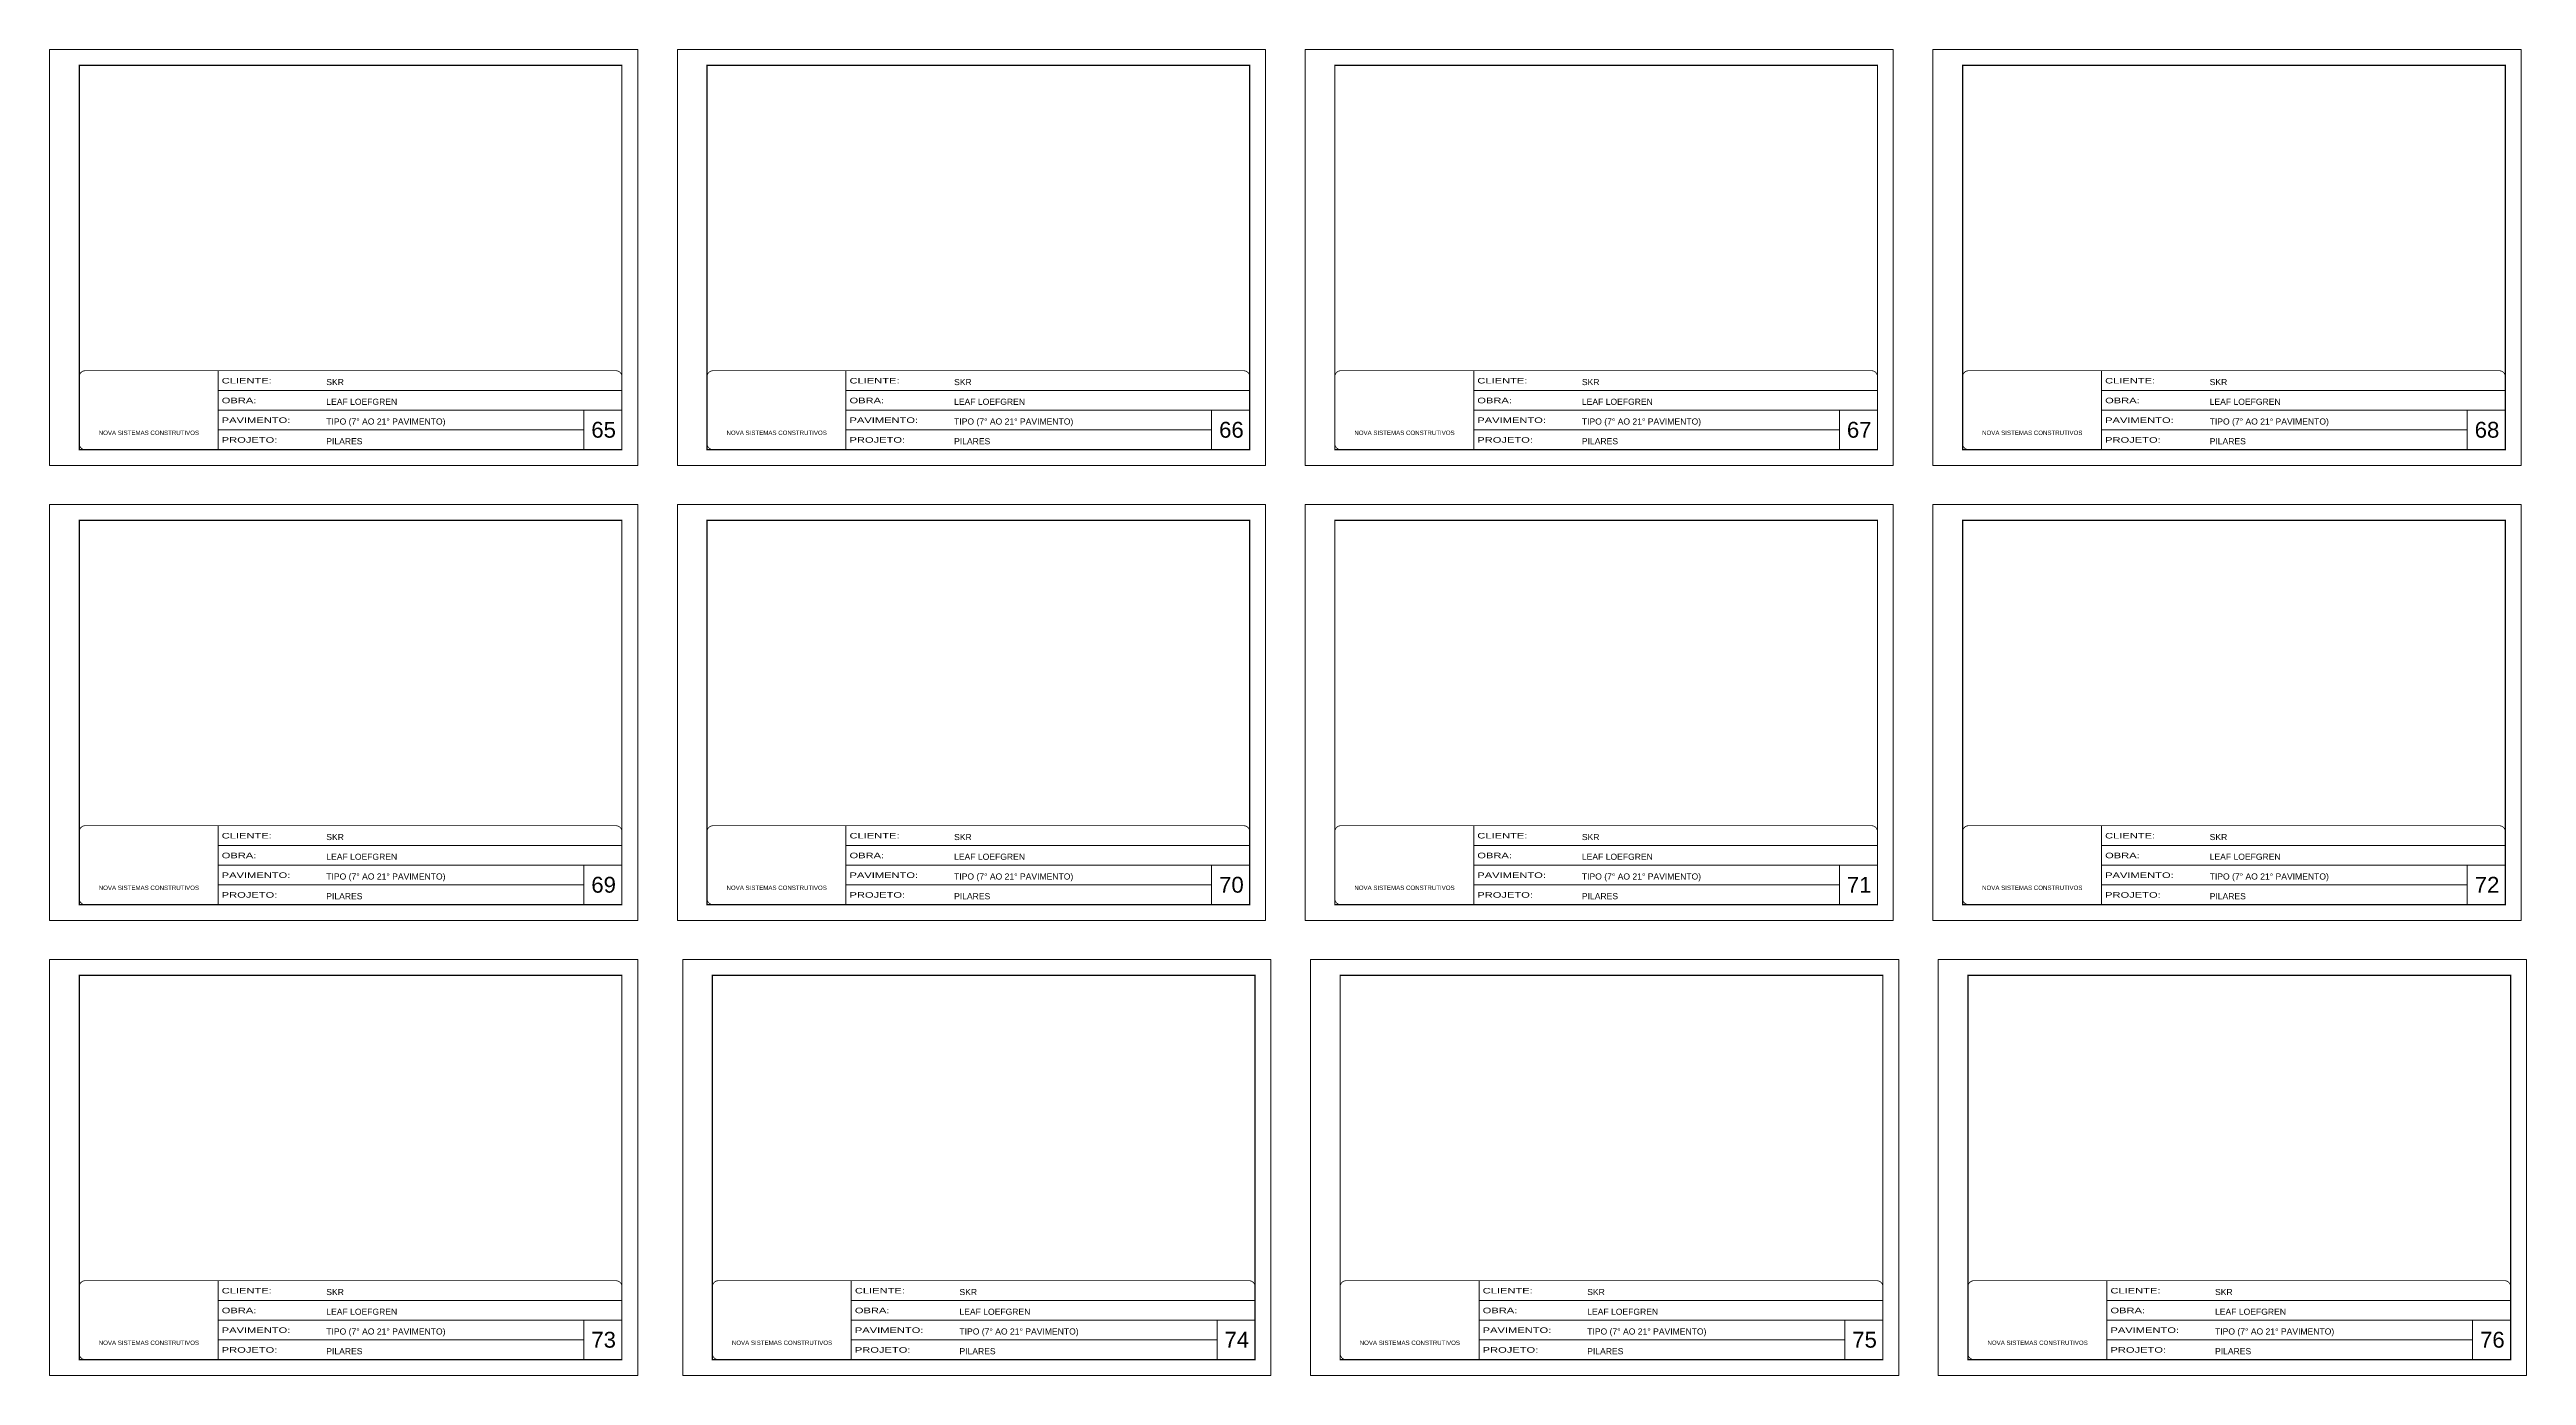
# Model space of a CAD drawing. Extents: x 14400 to 27878, y -21631 to 6985.
# Drawn here: x 14400 to 20653, y -14740 to -11392 of the extents above; entities that cross this region are included whole.
import ezdxf

# ---------------------------------------------------------------- set-up
doc = ezdxf.new("R2010")
doc.units = 0
doc.linetypes.add('CONTINUO', pattern=[0])
doc.linetypes.add('DASHED', pattern=[0.75, 0.5, -0.25])
for name, color, linetype, lineweight in [('CARIMBO', 255, 'Continuous', 9), ('Folhas', 255, 'Continuous', 9), ('SARRAFO DE PRESSAO', 251, 'DASHED', 9)]:
    doc.layers.add(name, color=color, linetype=linetype, lineweight=lineweight)
doc.styles.add('ARIAL', font='arial.ttf')
doc.styles.add('Tecnologia', font='')
doc.styles.get('Tecnologia').set_extended_font_data('Forgotten Futurist')

# ---------------------------------------------------------------- blocks, each defined once
blk = doc.blocks.new('9999999999')
at = {"color": 30, "linetype": 'CONTINUO'}
for p, q in [((98564.6, 34230.2), (98564.6, 34429.4)), ((98564.6, 34379.6), (99584, 34379.6)), ((98564.6, 34329.8), (99488, 34329.8)), ((98564.6, 34280), (99488, 34280)), ((99584, 34329.8), (99488, 34329.8)), ((99488, 34329.8), (99488, 34230.2))]:
    blk.add_line(p, q, dxfattribs=at)
at = {"color": 30, "linetype": 'CONTINUO', "const_width": 2}
blk.add_lwpolyline([(99584, 34230.2), (99584, 34414.4, 0.414214), (99569, 34429.4), (98229, 34429.4, 0.414214), (98214, 34414.4), (98214, 34245.2, 0.414214), (98229, 34230.2), (99584, 34230.2)], format="xyb", dxfattribs=at)
at = {"layer": 'Folhas'}
blk.add_lwpolyline([(98139, 34190.2), (99624, 34190.2), (99624, 35240.2), (98139, 35240.2)], close=True, dxfattribs=at)
at = {"layer": 'Folhas', "color": 30, "const_width": 3}
blk.add_lwpolyline([(98214, 34230.2), (99584, 34230.2), (99584, 35200.2), (98214, 35200.2)], close=True, dxfattribs=at)
at = {"color": 7, "linetype": 'Continuous', "ltscale": 5, "style": 'ARIAL'}
for s, height, p in [('SKR', 15.48, (98837.7, 34393.1)), ('LEAF LOEFGREN', 15.483, (98837.7, 34343.3)), ('NOVA SISTEMAS CONSTRUTIVOS', 11.059, (98263.2, 34267.2)), ('TIPO (7° AO 21° PAVIMENTO)', 15.483, (98837.7, 34293.5)), ('PILARES', 15.48, (98837.7, 34243.7))]:
    blk.add_text(s, height=height, dxfattribs=at).set_placement(p)
at = {"layer": 'Folhas', "color": 7, "style": 'Tecnologia', "width": 1.5}
for s, p in [('CLIENTE:', (98573.7, 34397.2)), ('OBRA:', (98573.7, 34347.3)), ('PAVIMENTO:', (98573.7, 34297.5)), ('PROJETO:', (98573.7, 34247.7))]:
    blk.add_text(s, height=14, dxfattribs=at).set_placement(p)

msp = doc.modelspace()

# ---------------------------------------------------------------- block references
at = {"layer": 'SARRAFO DE PRESSAO', "color": 6, "linetype": 'ByBlock'}
for p in [(-83739.011, -46632.68), (-82154.011, -46632.68), (-80569.011, -46632.68), (-78984.011, -46632.68), (-83739.011, -47781.255), (-82154.011, -47781.255), (-80569.011, -47781.255), (-78984.011, -47781.255), (-83739.011, -48929.83), (-82140.511, -48929.83), (-80555.511, -48929.83), (-78970.511, -48929.83)]:
    msp.add_blockref('9999999999', p, dxfattribs=at)

# ---------------------------------------------------------------- texts
at = {"layer": 'CARIMBO', "style": 'ARIAL'}
for s, p in [('65', (15767.828, -12372.331)), ('66', (17352.828, -12372.331)), ('67', (18937.828, -12372.331)), ('68', (20522.828, -12372.331)), ('69', (15767.828, -13520.906)), ('70', (17352.828, -13520.906)), ('71', (18937.828, -13520.906)), ('72', (20522.828, -13520.906)), ('73', (15767.828, -14669.481)), ('74', (17366.328, -14669.481)), ('75', (18951.328, -14669.481)), ('76', (20536.328, -14669.481))]:
    msp.add_text(s, height=40, dxfattribs=at).set_placement(p)

doc.saveas('drawing.dxf')
